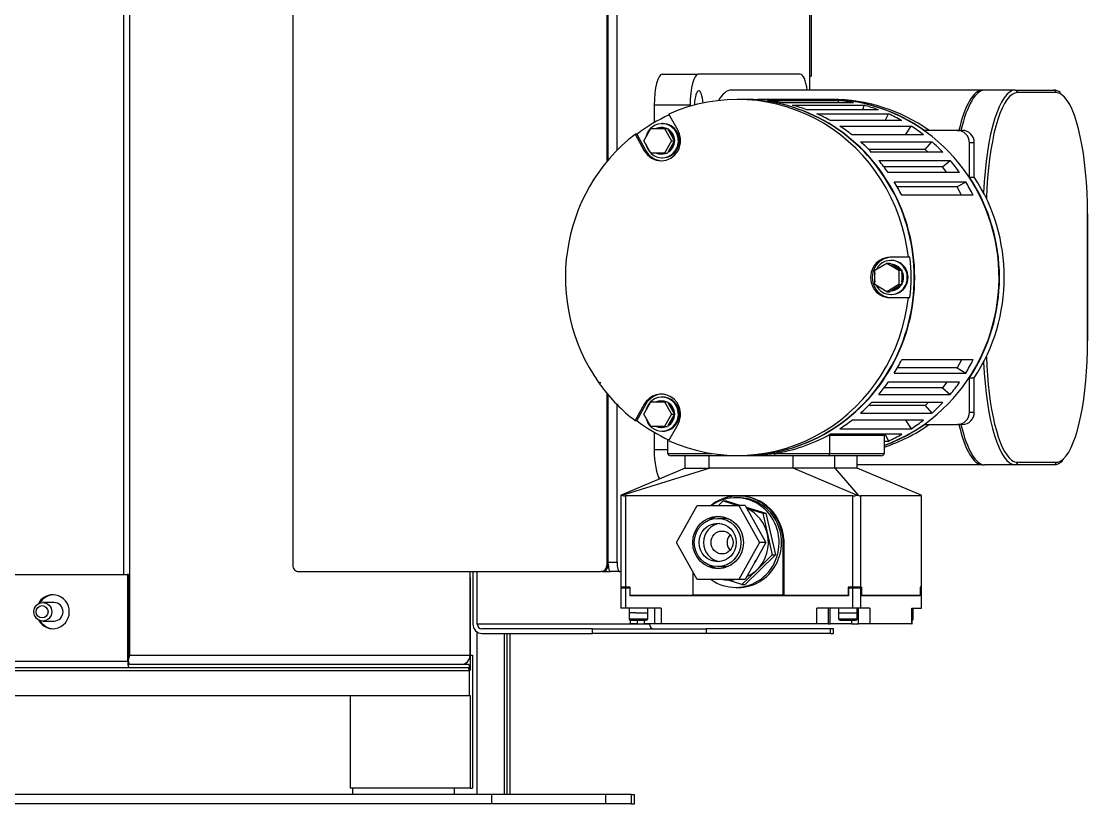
# Model space of a CAD drawing. Header units: millimetres. Extents: x 3795014 to 4300160, y 3869364 to 4016788.
# Drawn here: x 4226638.3 to 4226810.4, y 3924076.5 to 3924202.9 of the extents above; entities that cross this region are included whole.
import ezdxf

# ---------------------------------------------------------------- set-up
doc = ezdxf.new("R2010")
doc.units = ezdxf.units.MM
doc.layers.add('линия перехода', color=7, linetype='Continuous')
doc.layers.add('основная', color=7, linetype='Continuous', lineweight=50)

msp = doc.modelspace()

# ---------------------------------------------------------------- linework, layer by layer
at = {"layer": 'линия перехода', "color": 0, "linetype": 'Continuous', "lineweight": -3}
for p, q in [((4226655.82, 3924322.53), (4226655.82, 3924100.53)), ((4226654.9, 3924113.53), (4226654.9, 3924309.53)), ((4226805.35, 3924191.38), (4226799.13, 3924191.38)), ((4226746.28, 3924189.34), (4226740.49, 3924189.34)), ((4226766.61, 3924190.27), (4226766.61, 3924190.25)), ((4226768.06, 3924190.25), (4226768.06, 3924190.27)), ((4226739.15, 3924181.99), (4226738.89, 3924181.99)), ((4226792.15, 3924183.28), (4226791.38, 3924183.28)), ((4226810.43, 3924151.28), (4226810.43, 3924171.78)), ((4226739.15, 3924141.07), (4226738.89, 3924141.07)), ((4226791.38, 3924139.78), (4226792.15, 3924139.78)), ((4226740.49, 3924133.72), (4226742.7, 3924133.72)), ((4226742.7, 3924133.1), (4226749.79, 3924133.1)), ((4226759.87, 3924133.1), (4226768.78, 3924133.1)), ((4226768.78, 3924133.1), (4226777.59, 3924133.1)), ((4226799.13, 3924131.68), (4226805.35, 3924131.68)), ((4226735.83, 3924126.23), (4226735.83, 3924111.48)), ((4226772.53, 3924111.48), (4226772.53, 3924126.23)), ((4226773.76, 3924126.23), (4226773.76, 3924111.48)), ((4226783.61, 3924111.48), (4226783.61, 3924126.23)), ((4226732.84, 3924115.03), (4226733.04, 3924115.03)), ((4226733.04, 3924115.53), (4226734.48, 3924115.53)), ((4226710.76, 3924100.55), (4226710.76, 3924113.05)), ((4226735.83, 3924111.4), (4226735.83, 3924108.1)), ((4226772.53, 3924108.1), (4226772.53, 3924111.4)), ((4226773.76, 3924111.4), (4226773.76, 3924108.1)), ((4226783.61, 3924108.1), (4226783.61, 3924111.4)), ((4226741.63, 3924108.1), (4226741.63, 3924105.6)), ((4226766.74, 3924105.6), (4226766.74, 3924108.1)), ((4226768.58, 3924108.1), (4226768.58, 3924105.6)), ((4226768.89, 3924105.6), (4226768.89, 3924108.1)), ((4226773.48, 3924105.6), (4226773.48, 3924108.1)), ((4226775.31, 3924108.1), (4226775.31, 3924105.6)), ((4226782.05, 3924105.6), (4226782.05, 3924108.1)), ((4226736.44, 3924106.4), (4226739.44, 3924106.4)), ((4226770.25, 3924106.4), (4226773.25, 3924106.4)), ((4226782.1, 3924106.4), (4226782.3, 3924106.4)), ((4226739.72, 3924105.53), (4226711.93, 3924105.53)), ((4226730.53, 3924104.03), (4226730.53, 3924104.78)), ((4226737.74, 3924106.15), (4226737.74, 3924105.6)), ((4226738.9, 3924105.6), (4226738.9, 3924106.15)), ((4226748.89, 3924104.78), (4226748.89, 3924104.03)), ((4226768.93, 3924104.03), (4226768.93, 3924104.78)), ((4226772.32, 3924106.15), (4226772.32, 3924105.6)), ((4226711.93, 3924078.03), (4226711.93, 3924104.23)), ((4226305.24, 3924099.53), (4226655.5, 3924099.53)), ((4226655.82, 3924100.53), (4226710.76, 3924100.53)), ((4226655.82, 3924100.53), (4226655.82, 3924100.53)), ((4226605.3, 3924098.03), (4226710.63, 3924098.03)), ((4226708.26, 3924078.03), (4226708.26, 3924079.03)), ((4226714.3, 3924076.53), (4226714.3, 3924078.03)), ((4226732.66, 3924076.53), (4226732.66, 3924078.03)), ((4226736.8, 3924076.53), (4226736.8, 3924078.03))]:
    msp.add_line(p, q, dxfattribs=at)
for centre, major_axis, ratio, start_param, end_param in [((4226798.75, 3924171.78), (0, -20), 0.259156, 3.141593, 4.540364), ((4226799.13, 3924171.78), (0, 19.6), 0.259156, 0, 0.082872), ((4226798.75, 3924191.38), (0, -0.4), 0.965835, 1.570796, 3.141593), ((4226804.97, 3924191.38), (0, -0.4), 0.965835, 1.570796, 3.141593), ((4226805.35, 3924171.78), (0, -19.6), 0.259156, 2.957564, 3.141593), ((4226798.75, 3924151.28), (0, -20), 0.259156, 4.884414, 6.283185), ((4226751.7, 3924133.1), (0, 0.375), 0.259156, 2.20212, 3.141593), ((4226759.97, 3924133.1), (0, 0.375), 0.259156, 1.570796, 3.141593), ((4226799.13, 3924151.28), (0, 19.6), 0.259156, 2.952795, 3.141593), ((4226805.35, 3924151.28), (0, -19.6), 0.259156, 0, 0.242164), ((4226798.75, 3924131.68), (0, -0.4), 0.965835, 0, 1.570796), ((4226804.97, 3924131.68), (0, -0.4), 0.965835, 0, 1.570796)]:
    msp.add_ellipse(centre, major_axis=major_axis, ratio=ratio, start_param=start_param, end_param=end_param, dxfattribs=at)
at = {"layer": 'основная', "color": 0, "linetype": 'Continuous', "lineweight": -3}
for p, q in [((4226682.14, 3924208.03), (4226682.14, 3924115.03)), ((4226732.84, 3924208.03), (4226732.84, 3924180.24)), ((4226733.04, 3924180.48), (4226733.04, 3924207.53)), ((4226734.48, 3924207.53), (4226734.48, 3924182.05)), ((4226765.58, 3924191.78), (4226765.58, 3924205.6)), ((4226765.81, 3924205.6), (4226765.81, 3924194.03)), ((4226741.78, 3924194.34), (4226747.58, 3924194.34)), ((4226764.06, 3924194.34), (4226747.58, 3924194.34)), ((4226765.58, 3924194.03), (4226765.81, 3924194.03)), ((4226793.48, 3924191.78), (4226752.92, 3924191.78)), ((4226793.82, 3924191.78), (4226793.48, 3924191.78)), ((4226798.75, 3924191.78), (4226793.82, 3924191.78)), ((4226798.75, 3924191.78), (4226804.97, 3924191.78)), ((4226740.49, 3924189.34), (4226740.49, 3924186.54)), ((4226746.28, 3924189.34), (4226746.28, 3924189.17)), ((4226754.7, 3924190.28), (4226753.92, 3924190.28)), ((4226755.8, 3924190.28), (4226754.77, 3924190.28)), ((4226768.41, 3924190.25), (4226757.14, 3924190.25)), ((4226758.74, 3924190.12), (4226770.28, 3924190.12)), ((4226772.66, 3924189.75), (4226761.13, 3924189.75)), ((4226762.83, 3924189.35), (4226774.36, 3924189.35)), ((4226768.37, 3924190.28), (4226767.34, 3924190.28)), ((4226769.21, 3924190.28), (4226768.44, 3924190.28)), ((4226770.22, 3924189.75), (4226770.28, 3924190.12)), ((4226774.14, 3924188.61), (4226774.36, 3924189.35)), ((4226744.33, 3924185.24), (4226742.85, 3924187.9)), ((4226776.67, 3924188.61), (4226765.13, 3924188.61)), ((4226766.75, 3924187.95), (4226778.28, 3924187.95)), ((4226777.78, 3924186.87), (4226778.28, 3924187.95)), ((4226738.82, 3924183.61), (4226739.94, 3924185.61)), ((4226739.94, 3924185.61), (4226742.17, 3924185.61)), ((4226741.74, 3924185.74), (4226741.54, 3924185.74)), ((4226741.87, 3924186.37), (4226741.74, 3924186.37)), ((4226742.17, 3924185.61), (4226742.62, 3924185.61)), ((4226742.17, 3924185.61), (4226743.28, 3924183.61)), ((4226742.62, 3924185.61), (4226742.79, 3924185.3)), ((4226780.46, 3924186.87), (4226768.93, 3924186.87)), ((4226770.43, 3924185.97), (4226781.97, 3924185.97)), ((4226781.06, 3924184.59), (4226781.97, 3924185.97)), ((4226737.41, 3924184.65), (4226738.89, 3924181.99)), ((4226737.67, 3924184.65), (4226737.41, 3924184.65)), ((4226737.67, 3924184.65), (4226739.15, 3924181.99)), ((4226742.79, 3924185.3), (4226743.58, 3924183.89)), ((4226743.58, 3924183.89), (4226743.74, 3924183.61)), ((4226781.06, 3924184.59), (4226772.39, 3924184.59)), ((4226783.96, 3924184.56), (4226772.43, 3924184.56)), ((4226781.1, 3924184.56), (4226781.06, 3924184.59)), ((4226789.44, 3924185.28), (4226784.09, 3924185.28)), ((4226789.44, 3924185.28), (4226790.22, 3924185.28)), ((4226739.94, 3924181.61), (4226738.82, 3924183.61)), ((4226743.28, 3924183.61), (4226742.17, 3924181.61)), ((4226742.81, 3924181.94), (4226742.62, 3924181.61)), ((4226743.58, 3924183.32), (4226742.81, 3924181.94)), ((4226743.28, 3924183.61), (4226743.74, 3924183.61)), ((4226743.74, 3924183.61), (4226743.58, 3924183.32)), ((4226773.79, 3924183.44), (4226785.32, 3924183.44)), ((4226784.22, 3924182.21), (4226775.09, 3924182.21)), ((4226784.22, 3924182.21), (4226785.32, 3924183.44)), ((4226784.72, 3924181.74), (4226784.22, 3924182.21)), ((4226791.38, 3924177.73), (4226791.38, 3924183.28)), ((4226792.15, 3924177.73), (4226792.15, 3924183.28)), ((4226742.17, 3924181.61), (4226739.94, 3924181.61)), ((4226741.54, 3924181.49), (4226741.74, 3924181.49)), ((4226741.74, 3924180.87), (4226741.87, 3924180.87)), ((4226742.17, 3924181.61), (4226742.62, 3924181.61)), ((4226787.09, 3924181.74), (4226775.56, 3924181.74)), ((4226776.74, 3924180.42), (4226788.27, 3924180.42)), ((4226787.01, 3924179.38), (4226788.27, 3924180.42)), ((4226787.01, 3924179.38), (4226777.57, 3924179.38)), ((4226787.72, 3924178.46), (4226787.01, 3924179.38)), ((4226789.78, 3924178.46), (4226778.24, 3924178.46)), ((4226779.22, 3924176.98), (4226790.76, 3924176.98)), ((4226789.36, 3924176.14), (4226790.76, 3924176.98)), ((4226791.38, 3924177.73), (4226792.15, 3924177.73)), ((4226789.36, 3924176.14), (4226779.72, 3924176.14)), ((4226790.1, 3924174.81), (4226789.36, 3924176.14)), ((4226791.96, 3924174.81), (4226780.43, 3924174.81)), ((4226810.45, 3924171.78), (4226810.43, 3924171.78)), ((4226810.45, 3924151.28), (4226810.45, 3924171.78)), ((4226781.51, 3924164.78), (4226778.55, 3924164.78)), ((4226781.77, 3924164.78), (4226781.51, 3924164.78)), ((4226776.11, 3924162.69), (4226778.05, 3924163.85)), ((4226778.05, 3924163.85), (4226779.98, 3924162.69)), ((4226778.05, 3924163.85), (4226778.5, 3924163.85)), ((4226778.5, 3924163.85), (4226778.88, 3924163.62)), ((4226778.81, 3924164.28), (4226778.68, 3924164.28)), ((4226778.88, 3924163.62), (4226780.03, 3924162.93)), ((4226776.11, 3924160.38), (4226776.11, 3924162.69)), ((4226779.98, 3924162.69), (4226780.43, 3924162.69)), ((4226779.98, 3924162.69), (4226779.98, 3924160.38)), ((4226780.03, 3924162.93), (4226780.43, 3924162.69)), ((4226780.43, 3924162.69), (4226780.43, 3924162.22)), ((4226780.43, 3924162.22), (4226780.43, 3924160.85)), ((4226778.05, 3924159.23), (4226776.11, 3924160.38)), ((4226779.98, 3924160.38), (4226778.05, 3924159.23)), ((4226780.05, 3924160.16), (4226778.86, 3924159.44)), ((4226779.98, 3924160.38), (4226780.43, 3924160.38)), ((4226780.43, 3924160.38), (4226780.05, 3924160.16)), ((4226780.43, 3924160.85), (4226780.43, 3924160.38)), ((4226778.05, 3924159.23), (4226778.5, 3924159.23)), ((4226778.86, 3924159.44), (4226778.5, 3924159.23)), ((4226778.55, 3924158.28), (4226781.51, 3924158.28)), ((4226778.68, 3924158.78), (4226778.81, 3924158.78)), ((4226781.51, 3924158.28), (4226781.77, 3924158.28)), ((4226810.43, 3924151.28), (4226810.45, 3924151.28)), ((4226791.96, 3924148.25), (4226780.43, 3924148.25)), ((4226790.1, 3924148.25), (4226789.36, 3924146.92)), ((4226779.22, 3924146.09), (4226790.76, 3924146.09)), ((4226789.36, 3924146.92), (4226779.72, 3924146.92)), ((4226789.36, 3924146.92), (4226790.76, 3924146.09)), ((4226731.89, 3924144.51), (4226731.54, 3924144.51)), ((4226731.54, 3924144.51), (4226731.89, 3924144.51)), ((4226731.89, 3924144.15), (4226731.81, 3924144.15)), ((4226731.86, 3924144.09), (4226731.81, 3924144.15)), ((4226731.85, 3924144.09), (4226731.89, 3924144.09)), ((4226731.89, 3924144.51), (4226731.89, 3924144.51)), ((4226731.89, 3924144.09), (4226731.89, 3924144.15)), ((4226789.78, 3924144.6), (4226778.24, 3924144.6)), ((4226787.72, 3924144.6), (4226787.01, 3924143.69)), ((4226791.38, 3924145.33), (4226792.15, 3924145.33)), ((4226791.38, 3924139.78), (4226791.38, 3924145.33)), ((4226792.15, 3924139.78), (4226792.15, 3924145.33)), ((4226732.84, 3924142.82), (4226732.84, 3924115.03)), ((4226733.04, 3924115.53), (4226733.04, 3924142.59)), ((4226776.74, 3924142.65), (4226788.27, 3924142.65)), ((4226787.01, 3924143.69), (4226777.57, 3924143.69)), ((4226787.01, 3924143.69), (4226788.27, 3924142.65)), ((4226734.48, 3924141.01), (4226734.48, 3924115.53)), ((4226738.89, 3924141.07), (4226737.41, 3924138.42)), ((4226739.15, 3924141.07), (4226737.67, 3924138.42)), ((4226738.82, 3924139.45), (4226739.94, 3924141.45)), ((4226739.94, 3924141.45), (4226742.17, 3924141.45)), ((4226741.74, 3924141.57), (4226741.54, 3924141.57)), ((4226741.87, 3924142.2), (4226741.74, 3924142.2)), ((4226742.17, 3924141.45), (4226742.62, 3924141.45)), ((4226742.17, 3924141.45), (4226743.28, 3924139.45)), ((4226742.62, 3924141.45), (4226742.8, 3924141.13)), ((4226742.8, 3924141.13), (4226743.58, 3924139.73)), ((4226784.22, 3924140.85), (4226775.09, 3924140.85)), ((4226787.09, 3924141.33), (4226775.56, 3924141.33)), ((4226784.72, 3924141.33), (4226784.22, 3924140.85)), ((4226784.22, 3924140.85), (4226785.32, 3924139.63)), ((4226739.94, 3924137.45), (4226738.82, 3924139.45)), ((4226743.28, 3924139.45), (4226742.17, 3924137.45)), ((4226743.58, 3924139.16), (4226742.8, 3924137.77)), ((4226743.28, 3924139.45), (4226743.74, 3924139.45)), ((4226743.58, 3924139.73), (4226743.74, 3924139.45)), ((4226743.74, 3924139.45), (4226743.58, 3924139.16)), ((4226773.79, 3924139.63), (4226785.32, 3924139.63)), ((4226737.41, 3924138.42), (4226737.67, 3924138.42)), ((4226742.17, 3924137.45), (4226739.94, 3924137.45)), ((4226741.54, 3924137.32), (4226741.74, 3924137.32)), ((4226742.17, 3924137.45), (4226742.62, 3924137.45)), ((4226742.8, 3924137.77), (4226742.62, 3924137.45)), ((4226742.85, 3924135.17), (4226744.33, 3924137.82)), ((4226781.06, 3924138.47), (4226772.39, 3924138.47)), ((4226783.96, 3924138.5), (4226772.43, 3924138.5)), ((4226781.1, 3924138.5), (4226781.06, 3924138.47)), ((4226781.06, 3924138.47), (4226781.97, 3924137.1)), ((4226784.09, 3924137.78), (4226789.44, 3924137.78)), ((4226790.22, 3924137.78), (4226789.44, 3924137.78)), ((4226740.49, 3924136.52), (4226740.49, 3924133.72)), ((4226741.74, 3924136.7), (4226741.87, 3924136.7)), ((4226768.84, 3924136.15), (4226768.78, 3924136.15)), ((4226768.78, 3924136.15), (4226768.78, 3924133.1)), ((4226768.84, 3924136.15), (4226768.84, 3924136.06)), ((4226768.84, 3924136.06), (4226777.59, 3924136.06)), ((4226780.46, 3924136.2), (4226768.93, 3924136.2)), ((4226770.43, 3924137.1), (4226781.97, 3924137.1)), ((4226777.59, 3924136.06), (4226777.59, 3924133.1)), ((4226777.78, 3924136.2), (4226778.28, 3924135.11)), ((4226742.7, 3924133.1), (4226742.7, 3924135.36)), ((4226777.59, 3924135.11), (4226778.28, 3924135.11)), ((4226751.7, 3924132.73), (4226743.16, 3924132.73)), ((4226745.48, 3924130.73), (4226745.48, 3924132.73)), ((4226749.37, 3924130.73), (4226749.37, 3924132.73)), ((4226759.97, 3924132.73), (4226751.7, 3924132.73)), ((4226753.92, 3924132.78), (4226754.7, 3924132.78)), ((4226754.77, 3924132.78), (4226755.74, 3924132.78)), ((4226768.51, 3924132.73), (4226759.97, 3924132.73)), ((4226762.89, 3924130.73), (4226762.89, 3924132.73)), ((4226777.13, 3924132.73), (4226768.51, 3924132.73)), ((4226769.63, 3924130.73), (4226769.63, 3924132.73)), ((4226773.25, 3924130.73), (4226773.25, 3924132.73)), ((4226745.48, 3924130.73), (4226735.17, 3924126.36)), ((4226735.29, 3924126.36), (4226749.37, 3924130.73)), ((4226745.48, 3924130.73), (4226749.37, 3924130.73)), ((4226762.89, 3924130.73), (4226749.37, 3924130.73)), ((4226769.63, 3924130.73), (4226762.89, 3924130.73)), ((4226773.19, 3924126.36), (4226762.89, 3924130.73)), ((4226769.63, 3924130.73), (4226773.39, 3924126.36)), ((4226773.25, 3924130.73), (4226769.63, 3924130.73)), ((4226793.48, 3924131.28), (4226773.25, 3924131.28)), ((4226783.56, 3924126.36), (4226773.25, 3924130.73)), ((4226793.48, 3924131.28), (4226793.82, 3924131.28)), ((4226798.75, 3924131.28), (4226793.82, 3924131.28)), ((4226804.97, 3924131.28), (4226798.75, 3924131.28)), ((4226735.09, 3924126.25), (4226735.09, 3924111.48)), ((4226754.03, 3924126.23), (4226735.83, 3924126.23)), ((4226750.84, 3924124.72), (4226751.6, 3924125.46)), ((4226751.6, 3924125.46), (4226752.12, 3924125.46)), ((4226751.6, 3924125.46), (4226753.96, 3924124.72)), ((4226752.12, 3924125.46), (4226754.48, 3924124.72)), ((4226754.03, 3924125.96), (4226753.64, 3924125.96)), ((4226754.18, 3924126.23), (4226754.03, 3924126.23)), ((4226772.53, 3924126.23), (4226754.18, 3924126.23)), ((4226783.61, 3924126.23), (4226773.76, 3924126.23)), ((4226783.64, 3924111.48), (4226783.64, 3924126.25)), ((4226744.1, 3924118.72), (4226747.44, 3924124.72)), ((4226747.44, 3924124.72), (4226754.13, 3924124.72)), ((4226754.13, 3924124.72), (4226757.48, 3924118.72)), ((4226755.17, 3924124.72), (4226754.13, 3924124.72)), ((4226755.17, 3924124.72), (4226758.52, 3924118.72)), ((4226755.32, 3924124.45), (4226758.52, 3924123.45)), ((4226755.43, 3924124.26), (4226758, 3924123.45)), ((4226758, 3924123.45), (4226758.52, 3924123.45)), ((4226758, 3924123.45), (4226758.76, 3924120.08)), ((4226758.52, 3924123.45), (4226760.04, 3924116.7)), ((4226751.44, 3924122.62), (4226750.72, 3924122.62)), ((4226758.76, 3924120.08), (4226759.53, 3924116.7)), ((4226747.44, 3924112.72), (4226744.1, 3924118.72)), ((4226757.48, 3924118.72), (4226754.13, 3924112.72)), ((4226758.52, 3924118.72), (4226756.94, 3924115.89)), ((4226758.52, 3924118.72), (4226757.48, 3924118.72)), ((4226761.27, 3924119.2), (4226761.27, 3924110.23)), ((4226761.27, 3924119.2), (4226761.43, 3924119.2)), ((4226761.43, 3924119.2), (4226761.43, 3924110.23)), ((4226760.04, 3924116.7), (4226755.16, 3924111.96)), ((4226759.53, 3924116.7), (4226757.08, 3924114.33)), ((4226759.53, 3924116.7), (4226760.04, 3924116.7)), ((4226733.04, 3924115.03), (4226733.04, 3924115.53)), ((4226750.72, 3924114.82), (4226751.44, 3924114.82)), ((4226756.74, 3924115.53), (4226755.17, 3924112.72)), ((4226756.94, 3924115.89), (4226756.74, 3924115.53)), ((4226305.29, 3924113.53), (4226655.5, 3924113.53)), ((4226655.63, 3924113.53), (4226655.5, 3924113.53)), ((4226655.5, 3924113.53), (4226655.5, 3924099.53)), ((4226655.63, 3924099.53), (4226655.63, 3924113.53)), ((4226683.1, 3924114.03), (4226731.88, 3924114.03)), ((4226710.76, 3924113.05), (4226710.76, 3924114.03)), ((4226711.21, 3924114.03), (4226711.21, 3924105.53)), ((4226711.93, 3924105.53), (4226711.93, 3924114.03)), ((4226732.07, 3924114.03), (4226731.88, 3924114.03)), ((4226732.07, 3924114.03), (4226733.42, 3924114.03)), ((4226734.87, 3924114.03), (4226733.42, 3924114.03)), ((4226734.87, 3924114.03), (4226735.09, 3924114.03)), ((4226746.78, 3924110.23), (4226746.78, 3924113.9)), ((4226757.08, 3924114.33), (4226754.64, 3924111.96)), ((4226710.82, 3924113.05), (4226710.76, 3924113.05)), ((4226710.82, 3924100.55), (4226710.82, 3924113.05)), ((4226735.83, 3924111.48), (4226735.09, 3924111.48)), ((4226735.09, 3924111.4), (4226735.83, 3924111.4)), ((4226735.09, 3924111.4), (4226735.09, 3924108.1)), ((4226735.32, 3924111.48), (4226735.32, 3924111.4)), ((4226736.56, 3924111.48), (4226735.83, 3924111.48)), ((4226735.83, 3924111.4), (4226736.53, 3924111.4)), ((4226736.53, 3924111.4), (4226736.53, 3924110.1)), ((4226736.53, 3924111.4), (4226736.56, 3924111.4)), ((4226736.56, 3924111.48), (4226736.56, 3924110.23)), ((4226754.13, 3924112.72), (4226747.44, 3924112.72)), ((4226751.83, 3924112.71), (4226753.12, 3924112.71)), ((4226754.64, 3924111.96), (4226752.26, 3924112.71)), ((4226753.64, 3924111.46), (4226754.03, 3924111.46)), ((4226755.17, 3924112.72), (4226754.13, 3924112.72)), ((4226754.64, 3924111.96), (4226755.16, 3924111.96)), ((4226771.81, 3924111.48), (4226771.81, 3924110.23)), ((4226772.53, 3924111.48), (4226771.81, 3924111.48)), ((4226771.83, 3924111.4), (4226771.83, 3924110.1)), ((4226771.83, 3924111.4), (4226772.53, 3924111.4)), ((4226772.26, 3924111.48), (4226772.26, 3924111.4)), ((4226773.76, 3924111.48), (4226772.53, 3924111.48)), ((4226772.53, 3924111.4), (4226773.76, 3924111.4)), ((4226773.95, 3924111.48), (4226773.76, 3924111.48)), ((4226773.76, 3924111.4), (4226773.95, 3924111.4)), ((4226773.95, 3924111.48), (4226773.95, 3924110.23)), ((4226773.95, 3924111.4), (4226773.95, 3924110.1)), ((4226783.41, 3924111.48), (4226783.41, 3924110.23)), ((4226783.61, 3924111.48), (4226783.41, 3924111.48)), ((4226783.41, 3924111.4), (4226783.42, 3924111.4)), ((4226783.42, 3924111.4), (4226783.42, 3924110.1)), ((4226783.42, 3924111.4), (4226783.61, 3924111.4)), ((4226783.61, 3924111.48), (4226783.64, 3924111.48)), ((4226783.64, 3924111.4), (4226783.61, 3924111.4)), ((4226783.64, 3924108.1), (4226783.64, 3924111.4)), ((4226771.83, 3924110.1), (4226736.53, 3924110.1)), ((4226736.56, 3924110.23), (4226746.78, 3924110.23)), ((4226736.98, 3924110.23), (4226736.98, 3924110.1)), ((4226739.72, 3924110.1), (4226739.72, 3924110.23)), ((4226744.79, 3924110.23), (4226744.79, 3924110.1)), ((4226746.45, 3924110.23), (4226746.45, 3924110.1)), ((4226761.27, 3924110.23), (4226746.78, 3924110.23)), ((4226746.9, 3924110.23), (4226746.9, 3924110.1)), ((4226761.27, 3924110.23), (4226761.43, 3924110.23)), ((4226761.43, 3924110.23), (4226771.81, 3924110.23)), ((4226771.81, 3924110.23), (4226771.83, 3924110.23)), ((4226773.95, 3924110.23), (4226783.41, 3924110.23)), ((4226773.95, 3924110.23), (4226773.95, 3924110.23)), ((4226783.42, 3924110.1), (4226773.95, 3924110.1)), ((4226781.75, 3924110.23), (4226781.75, 3924110.1)), ((4226643.62, 3924109.03), (4226641.81, 3924109.03)), ((4226735.83, 3924108.1), (4226735.09, 3924108.1)), ((4226741.63, 3924108.1), (4226735.83, 3924108.1)), ((4226736.43, 3924108.1), (4226736.43, 3924107.35)), ((4226739.43, 3924107.35), (4226739.43, 3924108.1)), ((4226740.52, 3924108.1), (4226740.52, 3924105.6)), ((4226772.53, 3924108.1), (4226766.74, 3924108.1)), ((4226770.23, 3924108.1), (4226770.23, 3924107.35)), ((4226773.76, 3924108.1), (4226772.53, 3924108.1)), ((4226773.23, 3924107.35), (4226773.23, 3924108.1)), ((4226775.31, 3924108.1), (4226773.76, 3924108.1)), ((4226782.05, 3924108.1), (4226783.61, 3924108.1)), ((4226782.1, 3924105.6), (4226782.1, 3924108.1)), ((4226782.3, 3924107.35), (4226782.3, 3924108.1)), ((4226783.61, 3924108.1), (4226783.64, 3924108.1)), ((4226737.52, 3924107.35), (4226736.43, 3924107.35)), ((4226736.44, 3924107.35), (4226736.44, 3924106.4)), ((4226737.52, 3924107.35), (4226739.44, 3924107.35)), ((4226739.44, 3924106.4), (4226739.44, 3924107.35)), ((4226770.23, 3924107.35), (4226770.84, 3924107.35)), ((4226770.25, 3924107.35), (4226770.25, 3924106.4)), ((4226770.84, 3924107.35), (4226773.25, 3924107.35)), ((4226773.25, 3924106.4), (4226773.25, 3924107.35)), ((4226782.3, 3924107.35), (4226782.1, 3924107.35)), ((4226782.3, 3924106.4), (4226782.3, 3924107.35)), ((4226641.81, 3924106.03), (4226643.62, 3924106.03)), ((4226730.53, 3924104.78), (4226712.66, 3924104.78)), ((4226730.53, 3924104.78), (4226748.89, 3924104.78)), ((4226736.63, 3924106.16), (4226736.63, 3924105.6)), ((4226737.74, 3924105.6), (4226736.63, 3924105.6)), ((4226736.69, 3924106.15), (4226739.19, 3924106.15)), ((4226737.74, 3924105.6), (4226738.9, 3924105.6)), ((4226740.52, 3924105.6), (4226738.9, 3924105.6)), ((4226739.72, 3924105.53), (4226739.72, 3924105.6)), ((4226741.63, 3924105.6), (4226740.52, 3924105.6)), ((4226766.74, 3924105.6), (4226741.63, 3924105.6)), ((4226768.93, 3924104.78), (4226748.89, 3924104.78)), ((4226768.58, 3924105.6), (4226766.74, 3924105.6)), ((4226768.58, 3924105.6), (4226768.89, 3924105.6)), ((4226772.32, 3924105.6), (4226768.89, 3924105.6)), ((4226769.44, 3924104.78), (4226768.93, 3924104.78)), ((4226769.44, 3924104.03), (4226769.44, 3924104.78)), ((4226770.5, 3924106.15), (4226773, 3924106.15)), ((4226772.32, 3924105.6), (4226773.48, 3924105.6)), ((4226775.31, 3924105.6), (4226773.48, 3924105.6)), ((4226782.05, 3924105.6), (4226775.31, 3924105.6)), ((4226782.05, 3924105.6), (4226782.1, 3924105.6)), ((4226712.66, 3924104.03), (4226730.53, 3924104.03)), ((4226716.34, 3924078.03), (4226716.34, 3924104.03)), ((4226716.75, 3924078.03), (4226716.75, 3924104.03)), ((4226717.24, 3924078.03), (4226717.24, 3924104.03)), ((4226748.89, 3924104.03), (4226730.53, 3924104.03)), ((4226768.93, 3924104.03), (4226748.89, 3924104.03)), ((4226768.93, 3924104.03), (4226769.44, 3924104.03)), ((4226655.82, 3924100.53), (4226655.63, 3924100.53)), ((4226710.76, 3924100.53), (4226710.76, 3924100.55)), ((4226710.76, 3924100.55), (4226710.82, 3924100.55)), ((4226710.76, 3924100.53), (4226710.76, 3924100.53)), ((4226710.76, 3924100.53), (4226711.15, 3924100.53)), ((4226710.76, 3924100.53), (4226710.76, 3924098.03)), ((4226711.15, 3924100.53), (4226711.15, 3924079.03)), ((4226305.19, 3924098.53), (4226655.76, 3924098.53)), ((4226710.5, 3924099.03), (4226655.76, 3924099.03)), ((4226655.76, 3924098.53), (4226710.5, 3924098.53)), ((4226710.63, 3924098.03), (4226710.63, 3924094.03)), ((4226603.24, 3924094.03), (4226710.63, 3924094.03)), ((4226691.45, 3924079.03), (4226691.45, 3924094.03)), ((4226710.63, 3924094.03), (4226710.76, 3924094.03)), ((4226710.76, 3924094.03), (4226710.76, 3924079.03)), ((4226710.76, 3924079.03), (4226691.45, 3924079.03)), ((4226691.84, 3924078.03), (4226691.84, 3924079.03)), ((4226710.76, 3924079.03), (4226711.15, 3924079.03)), ((4226714.3, 3924078.03), (4226604.11, 3924078.03)), ((4226732.66, 3924078.03), (4226714.3, 3924078.03)), ((4226736.8, 3924078.03), (4226732.66, 3924078.03)), ((4226736.8, 3924078.03), (4226737.31, 3924078.03)), ((4226737.31, 3924076.53), (4226737.31, 3924078.03)), ((4226714.3, 3924076.53), (4226162.4, 3924076.53)), ((4226732.66, 3924076.53), (4226714.3, 3924076.53)), ((4226736.8, 3924076.53), (4226732.66, 3924076.53)), ((4226736.8, 3924076.53), (4226737.31, 3924076.53))]:
    msp.add_line(p, q, dxfattribs=at)
for centre, radius, start, end in [((4226804.94, 3924189.9), 1.88, 54.1401, 89.0581), ((4226755.8, 3924163.46), 26.82, 88.4523, 90), ((4226757.99, 3924230.95), 40.71, 267.9413, 268.8037), ((4226767.34, 3924163.46), 26.82, 88.4523, 91.5477), ((4226768.1, 3924186.96), 3.31, 84.2122, 90.6323), ((4226804.94, 3924133.24), 1.96, 270.9083, 320.3219), ((4226751.83, 3924118.31), 5.6, 267.3281, 272.6719), ((4226736.69, 3924106.4), 0.25, 180, 270), ((4226739.19, 3924106.4), 0.25, 270, 0), ((4226770.5, 3924106.4), 0.25, 180, 270), ((4226773, 3924106.4), 0.25, 270, 0), ((4226782.05, 3924106.4), 0.25, 283.4847, 0)]:
    msp.add_arc(centre, radius, start, end, dxfattribs=at)
for centre, major_axis, ratio, start_param, end_param in [((4226741.78, 3924189.34), (0, -5), 0.259156, 3.141593, 4.712389), ((4226747.58, 3924189.34), (0, 5), 0.259156, 0, 1.570796), ((4226764.06, 3924189.34), (0, -5), 0.259156, 2.08002, 3.141593), ((4226753.92, 3924161.53), (0, -28.75), 0.965835, 1.684082, 3.551906), ((4226747.68, 3924188.94), (0, 2.75), 0.259156, 0, 1.416086), ((4226747.68, 3924188.94), (0, 2.75), 0.259156, 4.99096, 6.283185), ((4226752.92, 3924171.78), (0, 20), 0.259156, 0, 0.412536), ((4226793.48, 3924171.78), (0, 20), 0.259156, 0, 0.829832), ((4226793.82, 3924171.78), (0, -20), 0.259156, 3.141593, 3.971424), ((4226799.13, 3924171.78), (0, 19.6), 0.259156, 0.082872, 1.442229), ((4226805.35, 3924171.78), (0, -19.6), 0.259156, 1.570796, 2.957564), ((4226754.7, 3924161.53), (0, -28.75), 0.965835, 0, 3.141593), ((4226754.77, 3924161.53), (0, -28.75), 0.965835, 0, 3.141593), ((4226755.8, 3924161.53), (0, 28.75), 0.965835, 6.090094, 6.177078), ((4226755.8, 3924161.53), (0, 28.75), 0.965835, 5.940494, 6.027478), ((4226768.37, 3924161.53), (0, -28.75), 0.965835, 0.338321, 3.141593), ((4226768.44, 3924161.53), (0, -28.75), 0.965835, 2.542925, 3.141593), ((4226769.21, 3924161.53), (0, -28.75), 0.965835, 2.542925, 3.141593), ((4226767.34, 3924161.53), (0, 28.75), 0.965835, 6.090094, 6.177078), ((4226767.34, 3924161.53), (0, 28.75), 0.965835, 5.940494, 6.027478), ((4226754.18, 3924161.53), (0, 28.75), 0.965835, 0.418444, 0.636884), ((4226755.8, 3924161.53), (0, 28.75), 0.965835, 5.790894, 5.877878), ((4226767.34, 3924161.53), (0, 28.75), 0.965835, 5.790894, 5.877878), ((4226741.74, 3924183.62), (0, -2.75), 0.965835, 0, 4.509232), ((4226741.54, 3924183.62), (0, -2.12), 0.965835, 2.783291, 3.499894), ((4226741.74, 3924183.62), (0, -2.12), 0.965835, 2.783291, 3.141593), ((4226741.87, 3924183.62), (0, -2.75), 0.965835, 0, 3.141593), ((4226741.74, 3924183.62), (0, -2.12), 0.965835, 0.483861, 2.666441), ((4226755.8, 3924161.53), (0, 28.75), 0.965835, 5.641295, 5.728279), ((4226767.34, 3924161.53), (0, 28.75), 0.965835, 5.641295, 5.728279), ((4226753.92, 3924161.53), (0, -28.75), 0.965835, 3.778477, 5.345788), ((4226741.61, 3924183.62), (0, 3.25), 0.965835, 2.094395, 5.235988), ((4226741.54, 3924183.62), (0, 2.12), 0.965835, 4.840503, 5.631472), ((4226789.44, 3924183.28), (0, -2), 0.965835, 1.570796, 3.141593), ((4226790.22, 3924183.28), (0, 2), 0.965835, 4.712389, 6.283185), ((4226741.74, 3924183.62), (0, -2.75), 0.965835, 4.92724, 6.283185), ((4226741.87, 3924183.62), (0, 3.25), 0.965835, 2.094395, 3.1003), ((4226741.54, 3924183.62), (0, -2.13), 0.965835, 0.66405, 1.430345), ((4226755.8, 3924161.53), (0, 28.75), 0.965835, 5.491695, 5.578679), ((4226767.34, 3924161.53), (0, 28.75), 0.965835, 5.491695, 5.578679), ((4226741.54, 3924183.62), (0, 2.13), 0.965835, 2.811028, 3.472157), ((4226741.74, 3924183.62), (0, -2.12), 0.965835, 0, 0.330565), ((4226755.8, 3924161.53), (0, 28.75), 0.965835, 5.342095, 5.429079), ((4226767.34, 3924161.53), (0, 28.75), 0.965835, 5.342095, 5.429079), ((4226755.8, 3924161.53), (0, 28.75), 0.965835, 5.192496, 5.27948), ((4226767.34, 3924161.53), (0, 28.75), 0.965835, 5.192496, 5.27948), ((4226768.44, 3924161.53), (0, -28.75), 0.965835, 0.972128, 2.169464), ((4226769.21, 3924161.53), (0, -28.75), 0.965835, 0.972128, 2.169464), ((4226778.55, 3924161.53), (0, 3.25), 0.965835, 0, 3.141593), ((4226778.81, 3924161.53), (0, 3.25), 0.965835, 0, 3.141593), ((4226754.18, 3924161.53), (0, 28.75), 0.965835, 4.599103, 4.825675), ((4226778.68, 3924161.53), (0, -2.75), 0.965835, 0, 4.222163), ((4226778.81, 3924161.53), (0, -2.75), 0.965835, 0, 3.141593), ((4226778.68, 3924161.53), (0, -2.12), 0.965835, 2.164382, 3.071606), ((4226778.49, 3924161.53), (0, 2.13), 0.965835, 5.43014, 6.089033), ((4226778.68, 3924161.53), (0, -2.75), 0.965835, 4.454484, 4.970294), ((4226778.68, 3924161.53), (0, -2.12), 0.965835, 1.01981, 2.121783), ((4226778.49, 3924161.53), (0, 2.12), 0.965835, 4.384459, 5.040319), ((4226778.68, 3924161.53), (0, -2.75), 0.965835, 5.195991, 6.283185), ((4226778.68, 3924161.53), (0, -2.12), 0.965835, 0.0597, 0.987498), ((4226778.49, 3924161.53), (0, -2.12), 0.965835, 0.180349, 0.866848), ((4226753.92, 3924161.53), (0, 28.75), 0.965835, 2.73128, 4.599103), ((4226805.35, 3924151.28), (0, -19.6), 0.259156, 0.242164, 1.570796), ((4226755.8, 3924161.53), (0, -28.75), 0.965835, 1.003706, 1.09069), ((4226767.34, 3924161.53), (0, -28.75), 0.965835, 1.003706, 1.09069), ((4226799.13, 3924151.28), (0, 19.6), 0.259156, 1.699364, 2.952795), ((4226753.92, 3924161.53), (0, -28.75), 0.965835, -0.93732, -0.921583), ((4226753.92, 3924161.53), (0, -28.75), 0.965835, 5.364313, 5.646301), ((4226755.8, 3924161.53), (0, -28.75), 0.965835, 0.854106, 0.94109), ((4226767.34, 3924161.53), (0, -28.75), 0.965835, 0.854106, 0.94109), ((4226741.61, 3924139.45), (0, -3.25), 0.965835, 1.047198, 4.18879), ((4226741.74, 3924139.45), (0, -2.75), 0.965835, 0, 4.50443), ((4226741.87, 3924139.45), (0, -3.25), 0.965835, 3.182885, 4.18879), ((4226741.54, 3924139.45), (0, -2.13), 0.965835, 2.795793, 3.487393), ((4226741.74, 3924139.45), (0, -2.12), 0.965835, 2.795793, 3.141593), ((4226741.87, 3924139.45), (0, -2.75), 0.965835, 0, 3.141593), ((4226741.74, 3924139.45), (0, -2.12), 0.965835, 0.480233, 2.662052), ((4226741.54, 3924139.45), (0, 2.13), 0.965835, 4.846695, 5.62528), ((4226755.8, 3924161.53), (0, -28.75), 0.965835, 0.704506, 0.79149), ((4226767.34, 3924161.53), (0, -28.75), 0.965835, 0.704506, 0.79149), ((4226741.54, 3924139.45), (0, -2.13), 0.965835, 0.658886, 1.435509), ((4226789.44, 3924139.78), (0, -2), 0.965835, 0, 1.570796), ((4226790.22, 3924139.78), (0, 2), 0.965835, 3.141593, 4.712389), ((4226754.18, 3924161.53), (0, -28.75), 0.965835, 5.646301, 5.864741), ((4226741.74, 3924139.45), (0, -2.75), 0.965835, 4.921275, 6.283185), ((4226741.54, 3924139.45), (0, 2.12), 0.965835, 2.797994, 3.485192), ((4226741.74, 3924139.45), (0, -2.12), 0.965835, 0, 0.343599), ((4226755.8, 3924161.53), (0, -28.75), 0.965835, 0.554907, 0.641891), ((4226769.21, 3924161.53), (0, 28.75), 0.965835, 3.447933, 3.740261), ((4226768.44, 3924161.53), (0, 28.75), 0.965835, 3.477441, 3.740261), ((4226767.34, 3924161.53), (0, -28.75), 0.965835, 0.554907, 0.641891), ((4226793.48, 3924151.28), (0, 20), 0.259156, 2.311761, 3.141593), ((4226793.82, 3924151.28), (0, -20), 0.259156, 5.453354, 6.283185), ((4226755.74, 3924161.53), (0, -28.75), 0.965835, 0.149341, 0.488798), ((4226767.34, 3924161.53), (0, -28.75), 0.965835, 0.405307, 0.492291), ((4226741.78, 3924133.72), (0, -5), 0.259156, 4.712389, 5.95644), ((4226743.16, 3924133.1), (-0.459, 0), 0.816332, 0, 1.570796), ((4226755.74, 3924161.53), (0, 28.75), 0.965835, 3.141593, 3.290934), ((4226768.51, 3924133.1), (0, 0.375), 0.706679, 3.141593, 4.712389), ((4226777.13, 3924133.1), (-0.459, 0), 0.816332, 1.570796, 3.141593), ((4226736.09, 3924126.83), (0.998, 0.589), 0.115869, -3.620029, -3.209864), ((4226736.09, 3924126.67), (-0.999, -0.275), 0.144441, 0.370455, 0.596625), ((4226736.09, 3924126.83), (-0.992, -0.228), 0.559484, 0.508304, 1.180617), ((4226754.03, 3924118.71), (0, -7.52), 0.965835, 1.63529, 3.786515), ((4226753.64, 3924118.71), (0, -7.25), 0.965835, 0, 3.736098), ((4226754.03, 3924118.71), (0, -7.25), 0.965835, 0, 3.141593), ((4226754.18, 3924118.71), (0, 7.52), 0.965835, 4.776883, 6.283185), ((4226772.79, 3924126.83), (-0.992, -0.228), 0.559484, 1.180617, 1.85293), ((4226772.79, 3924126.67), (0.999, -0.167), 0.262115, -1.116916, -0.890746), ((4226772.79, 3924126.83), (0.998, -0.589), 0.115869, -0.86619, -0.193877), ((4226782.64, 3924126.83), (-0.998, 0.589), 0.115869, 2.947716, 3.620029), ((4226753.12, 3924118.71), (0, 6), 0.965835, 4.942002, 5.868108), ((4226751.44, 3924118.72), (0, 3.1), 0.965835, 0.119297, 3.022295), ((4226751.44, 3924118.72), (0, 4.23), 0.965835, 0.079469, 0.536149), ((4226751.44, 3924118.72), (0, 3.9), 0.965835, 5.851198, 6.283185), ((4226754.03, 3924118.72), (0, 1.85), 0.965835, 0.811322, 2.33027), ((4226753.12, 3924118.71), (0, 6), 0.965835, 3.894804, 4.942002), ((4226683.1, 3924115.03), (0, 1), 0.965835, 1.570796, 3.141593), ((4226731.88, 3924115.03), (0, -1), 0.965835, 0, 1.570796), ((4226732.07, 3924115.03), (0, 1), 0.965835, 3.141593, 4.712389), ((4226733.42, 3924115.53), (0, -1.5), 0.259156, 4.935769, 6.283185), ((4226734.87, 3924115.53), (0, 1.5), 0.259156, 1.570796, 3.141593), ((4226751.44, 3924118.72), (0, 4.23), 0.965835, 2.605443, 3.062123), ((4226751.44, 3924118.72), (0, 3.9), 0.965835, 3.141593, 3.57358), ((4226751.83, 3924118.71), (0, -6), 0.965835, 1.012787, 1.081608), ((4226753.12, 3924118.71), (0, 6), 0.965835, 3.554955, 3.894804), ((4226753.64, 3924118.71), (0, -7.25), 0.965835, 5.685689, 6.283185), ((4226753.12, 3924118.71), (0, 6), 0.965835, 3.141593, 3.186635), ((4226643.43, 3924107.53), (0, 2.75), 0.965835, 0, 1.077718), ((4226643.43, 3924107.53), (0, 2.75), 0.965835, 2.063874, 6.283185), ((4226643.62, 3924107.53), (0, 2.75), 0.965835, 0.036598, 1.027016), ((4226643.62, 3924107.53), (0, 1.5), 0.965835, 3.141593, 6.283185), ((4226643.62, 3924107.53), (0, 2.75), 0.965835, 2.114577, 3.104995), ((4226712.66, 3924105.53), (0, 1.5), 0.966011, 1.570796, 3.141593), ((4226712.66, 3924105.53), (0, -0.75), 0.966011, 4.712389, 6.283185), ((4226740.44, 3924105.53), (0, -0.75), 0.966011, 4.712389, 6.283185), ((4226655.76, 3924099.53), (0, 1), 0.259156, 1.570796, 3.141593), ((4226654.37, 3924100.53), (0, -1.5), 0.965835, 1.046824, 1.567463), ((4226655.76, 3924099.53), (0, -0.5), 0.259156, 4.712389, 6.283185), ((4226709.32, 3924100.53), (0, -1.5), 0.965835, 0, 1.567463), ((4226710.5, 3924098.03), (0, -1), 0.259156, 1.570796, 3.141593), ((4226710.5, 3924098.03), (0, 0.5), 0.259156, 4.712389, 6.283185)]:
    msp.add_ellipse(centre, major_axis=major_axis, ratio=ratio, start_param=start_param, end_param=end_param, dxfattribs=at)
for centre, major_axis in [((4226750.79, 3924118.72), (0, 4.23)), ((4226750.72, 3924118.72), (0, 3.9)), ((4226750.72, 3924118.72), (0, 3.1)), ((4226751.44, 3924118.72), (0, 1.85)), ((4226641.81, 3924107.53), (0, 1.5)), ((4226641.68, 3924107.53), (0, 1))]:
    msp.add_ellipse(centre, major_axis=major_axis, ratio=0.965835, dxfattribs=at)
msp.add_open_spline([(4226768.93, 3924136.2), (4226768.88, 3924136.17), (4226768.84, 3924136.15)], degree=2, dxfattribs=at)

doc.saveas('drawing.dxf')
